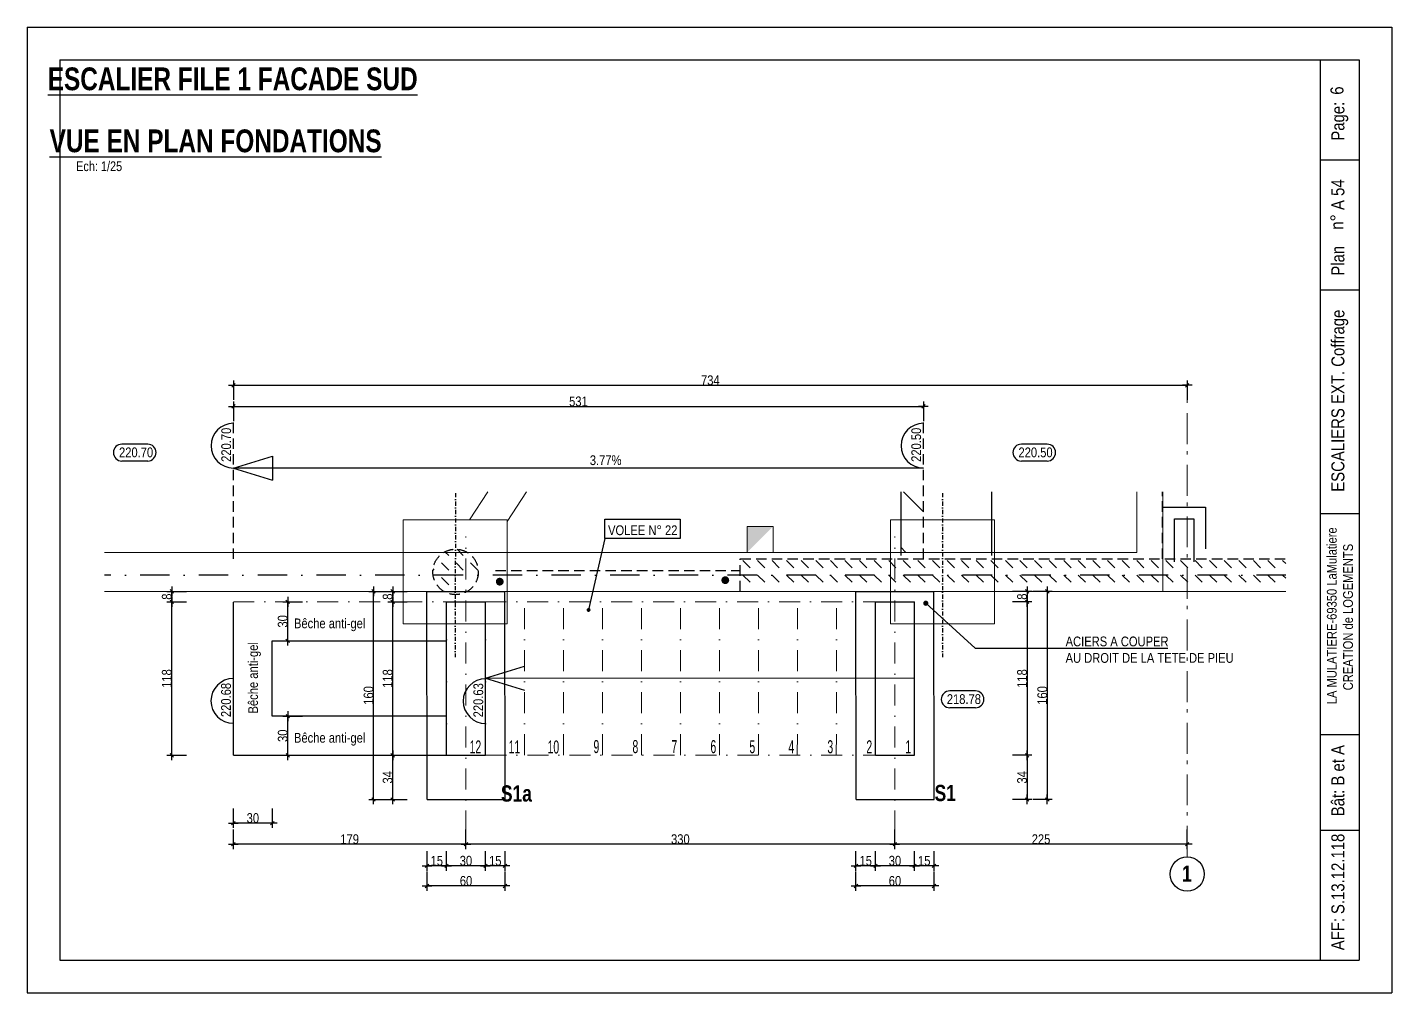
# Model space of a CAD drawing. Header units: centimetres. Extents: x 40138 to 55380, y -25189 to -21608.
# Drawn here: x 42891 to 44991, y -25189 to -23704 of the extents above; entities that cross this region are included whole.
import ezdxf
from ezdxf.enums import TextEntityAlignment as Align

# ---------------------------------------------------------------- set-up
doc = ezdxf.new("R2010")
doc.units = ezdxf.units.CM
doc.header["$LTSCALE"] = 25.4
doc.header["$PDMODE"] = 1
doc.header["$PDSIZE"] = -2
for name, pattern in [('CACHEX2', [19.05, 12.7, -6.35]), ('Style de ligne -6', [1.04164, 0.625, -0.20828, 0.06943, -0.13893]), ('TIRETPTX2', [50.8, 25.4, -12.7, 0, -12.7])]:
    doc.linetypes.add(name, pattern=pattern)
for name, color, linetype in [('01_cote_gen', 4, 'Continuous'), ('01_fenetres', 171, 'Continuous'), ('01_linteaux', 2, 'Continuous'), ('01_murs_sup', 2, 'CACHEX2'), ('01_poch_murs', 253, 'Continuous'), ('01_texte', 230, 'Continuous'), ('AA_COTES', 2, 'Continuous')]:
    doc.layers.add(name, color=color, linetype=linetype)
for name, color, linetype, lineweight in [('01_murs_coup', 5, 'Continuous', 60), ('01_PIEUX', 5, 'Continuous', 60), ('01_résv', 32, 'Continuous', 9), ('01_tram_axes', 2, 'TIRETPTX2', 9), ('B Général', 7, 'Continuous', 5)]:
    doc.layers.add(name, color=color, linetype=linetype, lineweight=lineweight)
doc.styles.add('ARIAL NA', font='ARIALN.TTF')
doc.styles.add('Arial Narrow', font='ARIALN.TTF')
doc.styles.add('impact', font='impact.ttf')
doc.styles.add('MATTE_TXT', font='arial.ttf')
doc.styles.add('STYLE2', font='ARIALN.TTF')
doc.dimstyles.new('JB25', dxfattribs={"dimscale": 0.1, "dimtxt": 150, "dimasz": 15, "dimexe": 0.1, "dimexo": 0.1, "dimgap": 0.09, "dimtad": 1, "dimdec": 1, "dimlfac": 0.5, "dimdsep": 46, "dimtxsty": 'STYLE2', "dimblk1": 'BOND_G', "dimblk2": 'BOND_D', "dimsah": 1, "dimcen": 1.5, "dimdle": 0.01, "dimse1": 1, "dimse2": 1, "dimclrd": 4, "dimclre": 2, "dimclrt": 6, "dimazin": 2, "dimtfac": 2.333333, "dimtdec": 1, "dimtix": 1, "dimtmove": 2, "dimatfit": 3, "dimldrblk": 'BOND_G', "dimfxl": 1, "dimtolj": 1, "dimtzin": 0, "dimarcsym": 0})
pattern_1 = [(135, (-328.567, -1414.808), (-22.4506403, 2e-15), [15.875, -15.875])]

# ---------------------------------------------------------------- blocks, each defined once
blk = doc.blocks.new('BOND_G')
at = {"layer": 'AA_COTES', "color": 0}
for p, q in [((0, -5), (0, 15)), ((5, 0), (-5, 0)), ((1.8, 1.8), (-1.8, -1.8))]:
    blk.add_line(p, q, dxfattribs=at)
blk = doc.blocks.new('BOND_D')
at = {"layer": 'AA_COTES', "color": 0}
for p, q in [((5, 0), (-5, 0)), ((-1.8, -1.8), (1.8, 1.8)), ((0, 5), (0, -15))]:
    blk.add_line(p, q, dxfattribs=at)
blk = doc.blocks.new('*D472')
at = {"layer": '01_cote_gen', "color": 4, "lineweight": -2, "ltscale": 0.1, "transparency": 16777216}
blk.add_line((43113.7, -24822.2), (43113.7, -24589.2), dxfattribs=at)
at = {"layer": 'Defpoints', "color": 0, "ltscale": 0.1, "transparency": 16777216}
for p in [(43113.7, -24587.7), (43136.2, -24587.7), (43208.2, -24823.7)]:
    blk.add_point(p, dxfattribs=at)
at = {"layer": '01_cote_gen', "color": 4, "lineweight": -2, "ltscale": 0.1, "transparency": 16777216, "xscale": 1.5, "yscale": 1.5, "zscale": 1.5}
for name, p, rotation in [('BOND_D', (43113.7, -24587.7), 90), ('BOND_G', (43113.7, -24823.7), 270)]:
    blk.add_blockref(name, p, dxfattribs=dict(at, rotation=rotation))
at = {"layer": '01_cote_gen', "color": 6, "ltscale": 0.1, "transparency": 16777216, "insert": (43106.1, -24705.7), "char_height": 15, "attachment_point": 5, "rotation": 90, "style": 'STYLE2'}
blk.add_mtext('\\A1;118', dxfattribs=at)
blk = doc.blocks.new('*D469')
at = {"layer": '01_cote_gen', "color": 4, "lineweight": -2, "ltscale": 0.1, "transparency": 16777216}
blk.add_line((43113.7, -24586.2), (43113.7, -24573.2), dxfattribs=at)
at = {"layer": 'Defpoints', "color": 0, "ltscale": 0.1, "transparency": 16777216}
for p in [(43113.7, -24571.7), (43136.2, -24571.7), (43136.2, -24587.7)]:
    blk.add_point(p, dxfattribs=at)
at = {"layer": '01_cote_gen', "color": 4, "lineweight": -2, "ltscale": 0.1, "transparency": 16777216, "xscale": 1.5, "yscale": 1.5, "zscale": 1.5}
for name, p, rotation in [('BOND_D', (43113.7, -24571.7), 90), ('BOND_G', (43113.7, -24587.7), 270)]:
    blk.add_blockref(name, p, dxfattribs=dict(at, rotation=rotation))
at = {"layer": '01_cote_gen', "color": 6, "ltscale": 0.1, "transparency": 16777216, "insert": (43106.1, -24579.7), "char_height": 15, "attachment_point": 5, "rotation": 90, "style": 'STYLE2'}
blk.add_mtext('\\A1;8', dxfattribs=at)
blk = doc.blocks.new('*D470')
at = {"layer": '01_cote_gen', "color": 4, "lineweight": -2, "ltscale": 0.1, "transparency": 16777216}
blk.add_line((43210.1, -24254.6), (44675.1, -24254.6), dxfattribs=at)
at = {"layer": 'Defpoints', "color": 0, "ltscale": 0.1, "transparency": 16777216}
for p in [(44676.6, -24254.6), (44676.6, -24295.4), (43208.6, -24351)]:
    blk.add_point(p, dxfattribs=at)
at = {"layer": '01_cote_gen', "color": 4, "lineweight": -2, "ltscale": 0.1, "transparency": 16777216, "xscale": 1.5, "yscale": 1.5, "zscale": 1.5, "rotation": 180}
blk.add_blockref('BOND_G', (43208.6, -24254.6), dxfattribs=at)
at = {"layer": '01_cote_gen', "color": 4, "lineweight": -2, "ltscale": 0.1, "transparency": 16777216, "xscale": 1.5, "yscale": 1.5, "zscale": 1.5}
blk.add_blockref('BOND_D', (44676.6, -24254.6), dxfattribs=at)
at = {"layer": '01_cote_gen', "color": 6, "ltscale": 0.1, "transparency": 16777216, "insert": (43942.6, -24247), "char_height": 15, "attachment_point": 5, "style": 'STYLE2'}
blk.add_mtext('\\A1;734', dxfattribs=at)
blk = doc.blocks.new('*D471')
at = {"layer": '01_cote_gen', "color": 4, "lineweight": -2, "ltscale": 0.1, "transparency": 16777216}
blk.add_line((43210.1, -24287.1), (44269.1, -24287.1), dxfattribs=at)
at = {"layer": 'Defpoints', "color": 0, "ltscale": 0.1, "transparency": 16777216}
for p in [(43208.6, -24277.1), (44270.6, -24287.1), (44270.6, -24351)]:
    blk.add_point(p, dxfattribs=at)
at = {"layer": '01_cote_gen', "color": 4, "lineweight": -2, "ltscale": 0.1, "transparency": 16777216, "xscale": 1.5, "yscale": 1.5, "zscale": 1.5, "rotation": 180}
blk.add_blockref('BOND_G', (43208.6, -24287.1), dxfattribs=at)
at = {"layer": '01_cote_gen', "color": 4, "lineweight": -2, "ltscale": 0.1, "transparency": 16777216, "xscale": 1.5, "yscale": 1.5, "zscale": 1.5}
blk.add_blockref('BOND_D', (44270.6, -24287.1), dxfattribs=at)
at = {"layer": '01_cote_gen', "color": 6, "ltscale": 0.1, "transparency": 16777216, "insert": (43739.6, -24279.5), "char_height": 15, "attachment_point": 5, "style": 'STYLE2'}
blk.add_mtext('\\A1;531', dxfattribs=at)
blk = doc.blocks.new('*D473')
at = {"layer": '01_cote_gen', "color": 4, "lineweight": -2, "ltscale": 0.1, "transparency": 16777216}
blk.add_line((43292.2, -24646.1), (43292.2, -24589.2), dxfattribs=at)
at = {"layer": 'Defpoints', "color": 0, "ltscale": 0.1, "transparency": 16777216}
for p in [(43292.2, -24587.7), (43292.2, -24587.7), (43292.2, -24647.6)]:
    blk.add_point(p, dxfattribs=at)
at = {"layer": '01_cote_gen', "color": 4, "lineweight": -2, "ltscale": 0.1, "transparency": 16777216, "xscale": 1.5, "yscale": 1.5, "zscale": 1.5}
for name, p, rotation in [('BOND_D', (43292.2, -24587.7), 90), ('BOND_G', (43292.2, -24647.6), 270)]:
    blk.add_blockref(name, p, dxfattribs=dict(at, rotation=rotation))
at = {"layer": '01_cote_gen', "color": 6, "ltscale": 0.1, "transparency": 16777216, "insert": (43284.5, -24617.7), "char_height": 15, "attachment_point": 5, "rotation": 90, "style": 'STYLE2'}
blk.add_mtext('\\A1;30', dxfattribs=at)
blk = doc.blocks.new('*D474')
at = {"layer": '01_cote_gen', "color": 4, "lineweight": -2, "ltscale": 0.1, "transparency": 16777216}
blk.add_line((43292.3, -24822.2), (43292.3, -24765.1), dxfattribs=at)
at = {"layer": 'Defpoints', "color": 0, "ltscale": 0.1, "transparency": 16777216}
for p in [(43292.3, -24763.6), (43296.9, -24763.6), (43296.9, -24823.7)]:
    blk.add_point(p, dxfattribs=at)
at = {"layer": '01_cote_gen', "color": 4, "lineweight": -2, "ltscale": 0.1, "transparency": 16777216, "xscale": 1.5, "yscale": 1.5, "zscale": 1.5}
for name, p, rotation in [('BOND_D', (43292.3, -24763.6), 90), ('BOND_G', (43292.3, -24823.7), 270)]:
    blk.add_blockref(name, p, dxfattribs=dict(at, rotation=rotation))
at = {"layer": '01_cote_gen', "color": 6, "ltscale": 0.1, "transparency": 16777216, "insert": (43284.6, -24793.7), "char_height": 15, "attachment_point": 5, "rotation": 90, "style": 'STYLE2'}
blk.add_mtext('\\A1;30', dxfattribs=at)
blk = doc.blocks.new('*D476')
at = {"layer": '01_cote_gen', "color": 4, "lineweight": -2, "ltscale": 0.1, "transparency": 16777216}
blk.add_line((43625.1, -24993.8), (43598, -24993.8), dxfattribs=at)
at = {"layer": 'Defpoints', "color": 0, "ltscale": 0.1, "transparency": 16777216}
for p in [(43596.5, -24708.7), (43626.6, -24708.7), (43596.5, -24993.8)]:
    blk.add_point(p, dxfattribs=at)
at = {"layer": '01_cote_gen', "color": 4, "lineweight": -2, "ltscale": 0.1, "transparency": 16777216, "xscale": 1.5, "yscale": 1.5, "zscale": 1.5, "rotation": 180}
blk.add_blockref('BOND_D', (43596.5, -24993.8), dxfattribs=at)
at = {"layer": '01_cote_gen', "color": 4, "lineweight": -2, "ltscale": 0.1, "transparency": 16777216, "xscale": 1.5, "yscale": 1.5, "zscale": 1.5}
blk.add_blockref('BOND_G', (43626.6, -24993.8), dxfattribs=at)
at = {"layer": '01_cote_gen', "color": 6, "ltscale": 0.1, "transparency": 16777216, "insert": (43611.6, -24986.1), "char_height": 15, "attachment_point": 5, "style": 'STYLE2'}
blk.add_mtext('\\A1;15', dxfattribs=at)
blk = doc.blocks.new('*D477')
at = {"layer": '01_cote_gen', "color": 4, "lineweight": -2, "ltscale": 0.1, "transparency": 16777216}
blk.add_line((43595, -24993.8), (43538, -24993.8), dxfattribs=at)
at = {"layer": 'Defpoints', "color": 0, "ltscale": 0.1, "transparency": 16777216}
for p in [(43536.5, -24738.3), (43596.5, -24738.3), (43536.5, -24993.8)]:
    blk.add_point(p, dxfattribs=at)
at = {"layer": '01_cote_gen', "color": 4, "lineweight": -2, "ltscale": 0.1, "transparency": 16777216, "xscale": 1.5, "yscale": 1.5, "zscale": 1.5, "rotation": 180}
blk.add_blockref('BOND_D', (43536.5, -24993.8), dxfattribs=at)
at = {"layer": '01_cote_gen', "color": 4, "lineweight": -2, "ltscale": 0.1, "transparency": 16777216, "xscale": 1.5, "yscale": 1.5, "zscale": 1.5}
blk.add_blockref('BOND_G', (43596.5, -24993.8), dxfattribs=at)
at = {"layer": '01_cote_gen', "color": 6, "ltscale": 0.1, "transparency": 16777216, "insert": (43566.5, -24986.1), "char_height": 15, "attachment_point": 5, "style": 'STYLE2'}
blk.add_mtext('\\A1;30', dxfattribs=at)
blk = doc.blocks.new('*D478')
at = {"layer": '01_cote_gen', "color": 4, "lineweight": -2, "ltscale": 0.1, "transparency": 16777216}
blk.add_line((43535, -24993.8), (43508.1, -24993.8), dxfattribs=at)
at = {"layer": 'Defpoints', "color": 0, "ltscale": 0.1, "transparency": 16777216}
for p in [(43506.6, -24667.4), (43536.5, -24667.4), (43506.6, -24993.8)]:
    blk.add_point(p, dxfattribs=at)
at = {"layer": '01_cote_gen', "color": 4, "lineweight": -2, "ltscale": 0.1, "transparency": 16777216, "xscale": 1.5, "yscale": 1.5, "zscale": 1.5, "rotation": 180}
blk.add_blockref('BOND_D', (43506.6, -24993.8), dxfattribs=at)
at = {"layer": '01_cote_gen', "color": 4, "lineweight": -2, "ltscale": 0.1, "transparency": 16777216, "xscale": 1.5, "yscale": 1.5, "zscale": 1.5}
blk.add_blockref('BOND_G', (43536.5, -24993.8), dxfattribs=at)
at = {"layer": '01_cote_gen', "color": 6, "ltscale": 0.1, "transparency": 16777216, "insert": (43521.6, -24986.1), "char_height": 15, "attachment_point": 5, "style": 'STYLE2'}
blk.add_mtext('\\A1;15', dxfattribs=at)
blk = doc.blocks.new('*D475')
at = {"layer": '01_cote_gen', "color": 4, "lineweight": -2, "ltscale": 0.1, "transparency": 16777216}
blk.add_line((43625.1, -25024.8), (43508.1, -25024.8), dxfattribs=at)
at = {"layer": 'Defpoints', "color": 0, "ltscale": 0.1, "transparency": 16777216}
for p in [(43506.6, -25001.3), (43626.6, -25001.3), (43506.6, -25024.8)]:
    blk.add_point(p, dxfattribs=at)
at = {"layer": '01_cote_gen', "color": 4, "lineweight": -2, "ltscale": 0.1, "transparency": 16777216, "xscale": 1.5, "yscale": 1.5, "zscale": 1.5, "rotation": 180}
blk.add_blockref('BOND_D', (43506.6, -25024.8), dxfattribs=at)
at = {"layer": '01_cote_gen', "color": 4, "lineweight": -2, "ltscale": 0.1, "transparency": 16777216, "xscale": 1.5, "yscale": 1.5, "zscale": 1.5}
blk.add_blockref('BOND_G', (43626.6, -25024.8), dxfattribs=at)
at = {"layer": '01_cote_gen', "color": 6, "ltscale": 0.1, "transparency": 16777216, "insert": (43566.6, -25017.1), "char_height": 15, "attachment_point": 5, "style": 'STYLE2'}
blk.add_mtext('\\A1;60', dxfattribs=at)
blk = doc.blocks.new('*D480')
at = {"layer": '01_cote_gen', "color": 4, "lineweight": -2, "ltscale": 0.1, "transparency": 16777216}
blk.add_line((44285.4, -24993.8), (44258.3, -24993.8), dxfattribs=at)
at = {"layer": 'Defpoints', "color": 0, "ltscale": 0.1, "transparency": 16777216}
for p in [(44256.8, -24708.7), (44286.9, -24708.7), (44256.8, -24993.8)]:
    blk.add_point(p, dxfattribs=at)
at = {"layer": '01_cote_gen', "color": 4, "lineweight": -2, "ltscale": 0.1, "transparency": 16777216, "xscale": 1.5, "yscale": 1.5, "zscale": 1.5, "rotation": 180}
blk.add_blockref('BOND_D', (44256.8, -24993.8), dxfattribs=at)
at = {"layer": '01_cote_gen', "color": 4, "lineweight": -2, "ltscale": 0.1, "transparency": 16777216, "xscale": 1.5, "yscale": 1.5, "zscale": 1.5}
blk.add_blockref('BOND_G', (44286.9, -24993.8), dxfattribs=at)
at = {"layer": '01_cote_gen', "color": 6, "ltscale": 0.1, "transparency": 16777216, "insert": (44271.8, -24986.1), "char_height": 15, "attachment_point": 5, "style": 'STYLE2'}
blk.add_mtext('\\A1;15', dxfattribs=at)
blk = doc.blocks.new('*D481')
at = {"layer": '01_cote_gen', "color": 4, "lineweight": -2, "ltscale": 0.1, "transparency": 16777216}
blk.add_line((44255.3, -24993.8), (44198.3, -24993.8), dxfattribs=at)
at = {"layer": 'Defpoints', "color": 0, "ltscale": 0.1, "transparency": 16777216}
for p in [(44196.8, -24738.3), (44256.8, -24738.3), (44196.8, -24993.8)]:
    blk.add_point(p, dxfattribs=at)
at = {"layer": '01_cote_gen', "color": 4, "lineweight": -2, "ltscale": 0.1, "transparency": 16777216, "xscale": 1.5, "yscale": 1.5, "zscale": 1.5, "rotation": 180}
blk.add_blockref('BOND_D', (44196.8, -24993.8), dxfattribs=at)
at = {"layer": '01_cote_gen', "color": 4, "lineweight": -2, "ltscale": 0.1, "transparency": 16777216, "xscale": 1.5, "yscale": 1.5, "zscale": 1.5}
blk.add_blockref('BOND_G', (44256.8, -24993.8), dxfattribs=at)
at = {"layer": '01_cote_gen', "color": 6, "ltscale": 0.1, "transparency": 16777216, "insert": (44226.8, -24986.1), "char_height": 15, "attachment_point": 5, "style": 'STYLE2'}
blk.add_mtext('\\A1;30', dxfattribs=at)
blk = doc.blocks.new('*D482')
at = {"layer": '01_cote_gen', "color": 4, "lineweight": -2, "ltscale": 0.1, "transparency": 16777216}
blk.add_line((44195.3, -24993.8), (44168.3, -24993.8), dxfattribs=at)
at = {"layer": 'Defpoints', "color": 0, "ltscale": 0.1, "transparency": 16777216}
for p in [(44166.8, -24667.4), (44196.8, -24667.4), (44166.8, -24993.8)]:
    blk.add_point(p, dxfattribs=at)
at = {"layer": '01_cote_gen', "color": 4, "lineweight": -2, "ltscale": 0.1, "transparency": 16777216, "xscale": 1.5, "yscale": 1.5, "zscale": 1.5, "rotation": 180}
blk.add_blockref('BOND_D', (44166.8, -24993.8), dxfattribs=at)
at = {"layer": '01_cote_gen', "color": 4, "lineweight": -2, "ltscale": 0.1, "transparency": 16777216, "xscale": 1.5, "yscale": 1.5, "zscale": 1.5}
blk.add_blockref('BOND_G', (44196.8, -24993.8), dxfattribs=at)
at = {"layer": '01_cote_gen', "color": 6, "ltscale": 0.1, "transparency": 16777216, "insert": (44181.8, -24986.1), "char_height": 15, "attachment_point": 5, "style": 'STYLE2'}
blk.add_mtext('\\A1;15', dxfattribs=at)
blk = doc.blocks.new('*D479')
at = {"layer": '01_cote_gen', "color": 4, "lineweight": -2, "ltscale": 0.1, "transparency": 16777216}
blk.add_line((44285.4, -25024.8), (44168.3, -25024.8), dxfattribs=at)
at = {"layer": 'Defpoints', "color": 0, "ltscale": 0.1, "transparency": 16777216}
for p in [(44166.8, -25001.3), (44286.9, -25001.3), (44166.8, -25024.8)]:
    blk.add_point(p, dxfattribs=at)
at = {"layer": '01_cote_gen', "color": 4, "lineweight": -2, "ltscale": 0.1, "transparency": 16777216, "xscale": 1.5, "yscale": 1.5, "zscale": 1.5, "rotation": 180}
blk.add_blockref('BOND_D', (44166.8, -25024.8), dxfattribs=at)
at = {"layer": '01_cote_gen', "color": 4, "lineweight": -2, "ltscale": 0.1, "transparency": 16777216, "xscale": 1.5, "yscale": 1.5, "zscale": 1.5}
blk.add_blockref('BOND_G', (44286.9, -25024.8), dxfattribs=at)
at = {"layer": '01_cote_gen', "color": 6, "ltscale": 0.1, "transparency": 16777216, "insert": (44226.8, -25017.1), "char_height": 15, "attachment_point": 5, "style": 'STYLE2'}
blk.add_mtext('\\A1;60', dxfattribs=at)
blk = doc.blocks.new('*D483')
at = {"layer": '01_cote_gen', "color": 4, "lineweight": -2, "ltscale": 0.1, "transparency": 16777216}
blk.add_line((44225, -24960.6), (43568, -24960.6), dxfattribs=at)
at = {"layer": 'Defpoints', "color": 0, "ltscale": 0.1, "transparency": 16777216}
for p in [(43566.5, -24941), (44226.5, -24941), (43566.5, -24960.6)]:
    blk.add_point(p, dxfattribs=at)
at = {"layer": '01_cote_gen', "color": 4, "lineweight": -2, "ltscale": 0.1, "transparency": 16777216, "xscale": 1.5, "yscale": 1.5, "zscale": 1.5, "rotation": 180}
blk.add_blockref('BOND_D', (43566.5, -24960.6), dxfattribs=at)
at = {"layer": '01_cote_gen', "color": 4, "lineweight": -2, "ltscale": 0.1, "transparency": 16777216, "xscale": 1.5, "yscale": 1.5, "zscale": 1.5}
blk.add_blockref('BOND_G', (44226.5, -24960.6), dxfattribs=at)
at = {"layer": '01_cote_gen', "color": 6, "ltscale": 0.1, "transparency": 16777216, "insert": (43896.5, -24952.9), "char_height": 15, "attachment_point": 5, "style": 'STYLE2'}
blk.add_mtext('\\A1;330', dxfattribs=at)
blk = doc.blocks.new('*D484')
at = {"layer": '01_cote_gen', "color": 4, "lineweight": -2, "ltscale": 0.1, "transparency": 16777216}
blk.add_line((44675.1, -24960.6), (44228, -24960.6), dxfattribs=at)
at = {"layer": 'Defpoints', "color": 0, "ltscale": 0.1, "transparency": 16777216}
for p in [(44676.6, -24876.4), (44226.5, -24908.5), (44226.5, -24960.6)]:
    blk.add_point(p, dxfattribs=at)
at = {"layer": '01_cote_gen', "color": 4, "lineweight": -2, "ltscale": 0.1, "transparency": 16777216, "xscale": 1.5, "yscale": 1.5, "zscale": 1.5, "rotation": 180}
blk.add_blockref('BOND_D', (44226.5, -24960.6), dxfattribs=at)
at = {"layer": '01_cote_gen', "color": 4, "lineweight": -2, "ltscale": 0.1, "transparency": 16777216, "xscale": 1.5, "yscale": 1.5, "zscale": 1.5}
blk.add_blockref('BOND_G', (44676.6, -24960.6), dxfattribs=at)
at = {"layer": '01_cote_gen', "color": 6, "ltscale": 0.1, "transparency": 16777216, "insert": (44451.6, -24952.9), "char_height": 15, "attachment_point": 5, "style": 'STYLE2'}
blk.add_mtext('\\A1;225', dxfattribs=at)
blk = doc.blocks.new('*D485')
at = {"layer": '01_cote_gen', "color": 4, "lineweight": -2, "ltscale": 0.1, "transparency": 16777216}
blk.add_line((43267, -24928.1), (43210, -24928.1), dxfattribs=at)
at = {"layer": 'Defpoints', "color": 0, "ltscale": 0.1, "transparency": 16777216}
for p in [(43208.5, -24736.9), (43268.5, -24744.9), (43208.5, -24928.1)]:
    blk.add_point(p, dxfattribs=at)
at = {"layer": '01_cote_gen', "color": 4, "lineweight": -2, "ltscale": 0.1, "transparency": 16777216, "xscale": 1.5, "yscale": 1.5, "zscale": 1.5, "rotation": 180}
blk.add_blockref('BOND_D', (43208.5, -24928.1), dxfattribs=at)
at = {"layer": '01_cote_gen', "color": 4, "lineweight": -2, "ltscale": 0.1, "transparency": 16777216, "xscale": 1.5, "yscale": 1.5, "zscale": 1.5}
blk.add_blockref('BOND_G', (43268.5, -24928.1), dxfattribs=at)
at = {"layer": '01_cote_gen', "color": 6, "ltscale": 0.1, "transparency": 16777216, "insert": (43238.5, -24920.4), "char_height": 15, "attachment_point": 5, "style": 'STYLE2'}
blk.add_mtext('\\A1;30', dxfattribs=at)
blk = doc.blocks.new('*D486')
at = {"layer": '01_cote_gen', "color": 4, "lineweight": -2, "ltscale": 0.1, "transparency": 16777216}
blk.add_line((43565, -24960.6), (43210, -24960.6), dxfattribs=at)
at = {"layer": 'Defpoints', "color": 0, "ltscale": 0.1, "transparency": 16777216}
for p in [(43208.5, -24804), (43566.5, -24938.1), (43208.5, -24960.6)]:
    blk.add_point(p, dxfattribs=at)
at = {"layer": '01_cote_gen', "color": 4, "lineweight": -2, "ltscale": 0.1, "transparency": 16777216, "xscale": 1.5, "yscale": 1.5, "zscale": 1.5, "rotation": 180}
blk.add_blockref('BOND_D', (43208.5, -24960.6), dxfattribs=at)
at = {"layer": '01_cote_gen', "color": 4, "lineweight": -2, "ltscale": 0.1, "transparency": 16777216, "xscale": 1.5, "yscale": 1.5, "zscale": 1.5}
blk.add_blockref('BOND_G', (43566.5, -24960.6), dxfattribs=at)
at = {"layer": '01_cote_gen', "color": 6, "ltscale": 0.1, "transparency": 16777216, "insert": (43387.5, -24952.9), "char_height": 15, "attachment_point": 5, "style": 'STYLE2'}
blk.add_mtext('\\A1;179', dxfattribs=at)
blk = doc.blocks.new('*D487')
at = {"layer": '01_cote_gen', "color": 4, "lineweight": -2, "ltscale": 0.1, "transparency": 16777216}
blk.add_line((44430.2, -24573.2), (44430.2, -24586.2), dxfattribs=at)
at = {"layer": 'Defpoints', "color": 0, "ltscale": 0.1, "transparency": 16777216}
for p in [(44256.8, -24587.7), (44277.4, -24571.7), (44430.2, -24587.7)]:
    blk.add_point(p, dxfattribs=at)
at = {"layer": '01_cote_gen', "color": 4, "lineweight": -2, "ltscale": 0.1, "transparency": 16777216, "xscale": 1.5, "yscale": 1.5, "zscale": 1.5}
for name, p, rotation in [('BOND_G', (44430.2, -24571.7), 90), ('BOND_D', (44430.2, -24587.7), 270)]:
    blk.add_blockref(name, p, dxfattribs=dict(at, rotation=rotation))
at = {"layer": '01_cote_gen', "color": 6, "ltscale": 0.1, "transparency": 16777216, "insert": (44422.5, -24579.7), "char_height": 15, "attachment_point": 5, "rotation": 90, "style": 'STYLE2'}
blk.add_mtext('\\A1;8', dxfattribs=at)
blk = doc.blocks.new('*D488')
at = {"layer": '01_cote_gen', "color": 4, "lineweight": -2, "ltscale": 0.1, "transparency": 16777216}
blk.add_line((44430.2, -24589.2), (44430.2, -24822.2), dxfattribs=at)
at = {"layer": 'Defpoints', "color": 0, "ltscale": 0.1, "transparency": 16777216}
for p in [(44407.7, -24587.7), (44256.5, -24823.7), (44430.2, -24823.7)]:
    blk.add_point(p, dxfattribs=at)
at = {"layer": '01_cote_gen', "color": 4, "lineweight": -2, "ltscale": 0.1, "transparency": 16777216, "xscale": 1.5, "yscale": 1.5, "zscale": 1.5}
for name, p, rotation in [('BOND_G', (44430.2, -24587.7), 90), ('BOND_D', (44430.2, -24823.7), 270)]:
    blk.add_blockref(name, p, dxfattribs=dict(at, rotation=rotation))
at = {"layer": '01_cote_gen', "color": 6, "ltscale": 0.1, "transparency": 16777216, "insert": (44422.5, -24705.7), "char_height": 15, "attachment_point": 5, "rotation": 90, "style": 'STYLE2'}
blk.add_mtext('\\A1;118', dxfattribs=at)
blk = doc.blocks.new('*D489')
at = {"layer": '01_cote_gen', "color": 4, "lineweight": -2, "ltscale": 0.1, "transparency": 16777216}
blk.add_line((44430.2, -24825.2), (44430.2, -24890.2), dxfattribs=at)
at = {"layer": 'Defpoints', "color": 0, "ltscale": 0.1, "transparency": 16777216}
for p in [(44256.8, -24823.7), (44256.8, -24891.7), (44430.2, -24891.7)]:
    blk.add_point(p, dxfattribs=at)
at = {"layer": '01_cote_gen', "color": 4, "lineweight": -2, "ltscale": 0.1, "transparency": 16777216, "xscale": 1.5, "yscale": 1.5, "zscale": 1.5}
for name, p, rotation in [('BOND_G', (44430.2, -24823.7), 90), ('BOND_D', (44430.2, -24891.7), 270)]:
    blk.add_blockref(name, p, dxfattribs=dict(at, rotation=rotation))
at = {"layer": '01_cote_gen', "color": 6, "ltscale": 0.1, "transparency": 16777216, "insert": (44422.5, -24857.7), "char_height": 15, "attachment_point": 5, "rotation": 90, "style": 'STYLE2'}
blk.add_mtext('\\A1;34', dxfattribs=at)
blk = doc.blocks.new('*D490')
at = {"layer": '01_cote_gen', "color": 4, "lineweight": -2, "ltscale": 0.1, "transparency": 16777216}
blk.add_line((44461.3, -24573.2), (44461.3, -24890.2), dxfattribs=at)
at = {"layer": 'Defpoints', "color": 0, "ltscale": 0.1, "transparency": 16777216}
for p in [(44437.7, -24571.7), (44437.7, -24891.7), (44461.3, -24891.7)]:
    blk.add_point(p, dxfattribs=at)
at = {"layer": '01_cote_gen', "color": 4, "lineweight": -2, "ltscale": 0.1, "transparency": 16777216, "xscale": 1.5, "yscale": 1.5, "zscale": 1.5}
for name, p, rotation in [('BOND_G', (44461.3, -24571.7), 90), ('BOND_D', (44461.3, -24891.7), 270)]:
    blk.add_blockref(name, p, dxfattribs=dict(at, rotation=rotation))
at = {"layer": '01_cote_gen', "color": 6, "ltscale": 0.1, "transparency": 16777216, "insert": (44453.6, -24731.7), "char_height": 15, "attachment_point": 5, "rotation": 90, "style": 'STYLE2'}
blk.add_mtext('\\A1;160', dxfattribs=at)
blk = doc.blocks.new('*D491')
at = {"layer": '01_cote_gen', "color": 4, "lineweight": -2, "ltscale": 0.1, "transparency": 16777216}
blk.add_line((43453.7, -24586.2), (43453.7, -24573.2), dxfattribs=at)
at = {"layer": 'Defpoints', "color": 0, "ltscale": 0.1, "transparency": 16777216}
for p in [(43453.7, -24571.7), (43480.1, -24571.7), (43480.1, -24587.7)]:
    blk.add_point(p, dxfattribs=at)
at = {"layer": '01_cote_gen', "color": 4, "lineweight": -2, "ltscale": 0.1, "transparency": 16777216, "xscale": 1.5, "yscale": 1.5, "zscale": 1.5}
for name, p, rotation in [('BOND_D', (43453.7, -24571.7), 90), ('BOND_G', (43453.7, -24587.7), 270)]:
    blk.add_blockref(name, p, dxfattribs=dict(at, rotation=rotation))
at = {"layer": '01_cote_gen', "color": 6, "ltscale": 0.1, "transparency": 16777216, "insert": (43446, -24579.7), "char_height": 15, "attachment_point": 5, "rotation": 90, "style": 'STYLE2'}
blk.add_mtext('\\A1;8', dxfattribs=at)
blk = doc.blocks.new('*D492')
at = {"layer": '01_cote_gen', "color": 4, "lineweight": -2, "ltscale": 0.1, "transparency": 16777216}
blk.add_line((43453.7, -24822.2), (43453.7, -24589.2), dxfattribs=at)
at = {"layer": 'Defpoints', "color": 0, "ltscale": 0.1, "transparency": 16777216}
for p in [(43453.7, -24587.7), (43610.3, -24587.7), (43610.3, -24823.7)]:
    blk.add_point(p, dxfattribs=at)
at = {"layer": '01_cote_gen', "color": 4, "lineweight": -2, "ltscale": 0.1, "transparency": 16777216, "xscale": 1.5, "yscale": 1.5, "zscale": 1.5}
for name, p, rotation in [('BOND_D', (43453.7, -24587.7), 90), ('BOND_G', (43453.7, -24823.7), 270)]:
    blk.add_blockref(name, p, dxfattribs=dict(at, rotation=rotation))
at = {"layer": '01_cote_gen', "color": 6, "ltscale": 0.1, "transparency": 16777216, "insert": (43446, -24705.7), "char_height": 15, "attachment_point": 5, "rotation": 90, "style": 'STYLE2'}
blk.add_mtext('\\A1;118', dxfattribs=at)
blk = doc.blocks.new('*D493')
at = {"layer": '01_cote_gen', "color": 4, "lineweight": -2, "ltscale": 0.1, "transparency": 16777216}
blk.add_line((43453.7, -24890.2), (43453.7, -24825.2), dxfattribs=at)
at = {"layer": 'Defpoints', "color": 0, "ltscale": 0.1, "transparency": 16777216}
for p in [(43453.7, -24823.7), (43610.9, -24823.7), (43604.9, -24891.7)]:
    blk.add_point(p, dxfattribs=at)
at = {"layer": '01_cote_gen', "color": 4, "lineweight": -2, "ltscale": 0.1, "transparency": 16777216, "xscale": 1.5, "yscale": 1.5, "zscale": 1.5}
for name, p, rotation in [('BOND_D', (43453.7, -24823.7), 90), ('BOND_G', (43453.7, -24891.7), 270)]:
    blk.add_blockref(name, p, dxfattribs=dict(at, rotation=rotation))
at = {"layer": '01_cote_gen', "color": 6, "ltscale": 0.1, "transparency": 16777216, "insert": (43446, -24857.7), "char_height": 15, "attachment_point": 5, "rotation": 90, "style": 'STYLE2'}
blk.add_mtext('\\A1;34', dxfattribs=at)
blk = doc.blocks.new('*D494')
at = {"layer": '01_cote_gen', "color": 4, "lineweight": -2, "ltscale": 0.1, "transparency": 16777216}
blk.add_line((43424.3, -24890.2), (43424.3, -24573.2), dxfattribs=at)
at = {"layer": 'Defpoints', "color": 0, "ltscale": 0.1, "transparency": 16777216}
for p in [(43424.3, -24571.7), (43476.2, -24571.7), (43476.2, -24891.7)]:
    blk.add_point(p, dxfattribs=at)
at = {"layer": '01_cote_gen', "color": 4, "lineweight": -2, "ltscale": 0.1, "transparency": 16777216, "xscale": 1.5, "yscale": 1.5, "zscale": 1.5}
for name, p, rotation in [('BOND_D', (43424.3, -24571.7), 90), ('BOND_G', (43424.3, -24891.7), 270)]:
    blk.add_blockref(name, p, dxfattribs=dict(at, rotation=rotation))
at = {"layer": '01_cote_gen', "color": 6, "ltscale": 0.1, "transparency": 16777216, "insert": (43416.6, -24731.7), "char_height": 15, "attachment_point": 5, "rotation": 90, "style": 'STYLE2'}
blk.add_mtext('\\A1;160', dxfattribs=at)

msp = doc.modelspace()

# ---------------------------------------------------------------- hatches: boundary and pattern name
at = {"layer": '01_murs_sup', "ltscale": 3}
h = msp.add_hatch(dxfattribs=at)
h.set_pattern_fill('DASH', color=256, scale=5, angle=135)
h.set_pattern_definition(pattern_1)
h.paths.add_polyline_path([(43550.17, -24506.7, 0.411326), (43515.51, -24541.7), (43550.11, -24541.7)])
h.paths.add_polyline_path([(43550.17, -24506.7), (43550.11, -24541.7), (43585.51, -24541.7, 0.4170828)])
at = {"layer": '01_murs_sup'}
h = msp.add_hatch(dxfattribs=at)
h.set_pattern_fill('DASH', color=256, scale=5, angle=135)
h.set_pattern_definition([(135, (44273.25, -1366.216), (-22.45064, 2e-15), [15.875, -15.875])])
h.paths.add_polyline_path([(44828.26, -24566.7), (44828.26, -24516.7), (43988.79, -24516.7), (43988.79, -24566.7)])
at = {"layer": '01_murs_sup', "ltscale": 3}
h = msp.add_hatch(dxfattribs=at)
h.set_pattern_fill('DASH', color=256, scale=5, angle=135)
h.set_pattern_definition(pattern_1)
h.paths.add_polyline_path([(43550.11, -24541.7), (43515.51, -24541.7, 0.2015613), (43526.01, -24566.7), (43550.07, -24566.7)])
at = {"layer": '01_poch_murs'}
h = msp.add_hatch(dxfattribs=at)
h.set_pattern_fill('ANSI31', color=2, scale=20, angle=90)
h.set_pattern_definition([(135, (9295.54, 21212.47), (-44.90128, -44.90128), [])])
h.paths.add_polyline_path([(44270.61, -24461.7), (44235.6, -24461.7), (44235.6, -24511.7), (44245.75, -24511.7, -0.1438904), (44270.61, -24487.11)])
h.paths.add_polyline_path([(44270.61, -24418.26), (44235.6, -24418.26), (44235.6, -24461.7), (44270.61, -24461.7)])

# ---------------------------------------------------------------- linework, layer by layer
at = {"layer": '01_fenetres', "ltscale": 30}
for p, q in [((42941.34, -23753.95), (44941.34, -23753.95)), ((42941.34, -23753.95), (42941.34, -25138.95)), ((44881.34, -23753.95), (44941.34, -23753.95)), ((44881.34, -23753.95), (44881.34, -25138.95)), ((44881.34, -23753.95), (44941.34, -23753.95)), ((44881.34, -23753.95), (44881.34, -25138.95)), ((44941.34, -23753.95), (44941.34, -25138.95)), ((44941.34, -23753.95), (44941.34, -25138.95)), ((44941.34, -23753.95), (44941.34, -25138.95)), ((44941.34, -23753.95), (44941.34, -25138.95)), ((44941.34, -23908.09), (44881.34, -23908.09)), ((44941.34, -24108.09), (44881.34, -24108.09)), ((44881.34, -24451.81), (44941.34, -24451.81)), ((44881.34, -24791.98), (44941.34, -24791.98)), ((44881.34, -24938.95), (44941.34, -24938.95)), ((42941.34, -25138.95), (44941.34, -25138.95))]:
    msp.add_line(p, q, dxfattribs=at)
at = {"layer": '01_linteaux', "linetype": 'TIRETPTX2', "ltscale": 0.01}
for p, q in [((43550.31, -24420.38), (43549.91, -24673.01)), ((44300.01, -24420.38), (44300.01, -24673.01))]:
    msp.add_line(p, q, dxfattribs=at)
at = {"layer": '01_linteaux', "linetype": 'Continuous', "ltscale": 0.05}
for p, q in [((44235.6, -24418.26), (44235.6, -24516.7)), ((44375.6, -24418.26), (44375.6, -24516.7))]:
    msp.add_line(p, q, dxfattribs=at)
at = {"layer": '01_linteaux', "linetype": 'Continuous'}
for p, q in [((44638.86, -24442), (44704.67, -24442)), ((44704.67, -24442), (44704.67, -24506.3)), ((44656.86, -24460), (44686.67, -24460)), ((44656.86, -24526.3), (44656.86, -24460)), ((44686.67, -24460), (44686.67, -24526.3))]:
    msp.add_line(p, q, dxfattribs=at)
at = {"layer": '01_linteaux', "linetype": 'TIRETPTX2', "ltscale": 0.07}
msp.add_line((44828.26, -24546.7), (43010.22, -24546.7), dxfattribs=at)
at = {"layer": '01_murs_coup', "linetype": 'Continuous', "lineweight": 5}
for p, q in [((44598.86, -24511.7), (44598.86, -24418.26)), ((44638.86, -24571.7), (44638.86, -24418.26)), ((43010.22, -24511.7), (44598.86, -24511.7)), ((43010.22, -24571.7), (44638.86, -24571.7))]:
    msp.add_line(p, q, dxfattribs=at)
at = {"layer": '01_murs_sup', "ltscale": 0.05}
for p, q in [((43208.61, -24521.7), (43208.61, -24310.98)), ((44270.61, -24521.7), (44270.61, -24310.98)), ((44270.61, -24521.7), (44270.61, -24418.26)), ((44638.61, -24521.7), (44638.61, -24418.26)), ((43988.79, -24521.7), (44828.26, -24521.7)), ((43988.79, -24571.7), (43988.79, -24521.7)), ((43611.88, -24539.7), (43988.79, -24539.7))]:
    msp.add_line(p, q, dxfattribs=at)
msp.add_circle((43550.51, -24541.7), 35, dxfattribs=at)
at = {"layer": '01_PIEUX', "color": 2, "linetype": 'Continuous', "lineweight": 5}
for p, q in [((43571.89, -24461.7), (43600.01, -24418.26)), ((43629.91, -24464.07), (43659.57, -24418.26)), ((43469.91, -24461.7), (43469.91, -24621.7)), ((43629.91, -24461.7), (43469.91, -24461.7)), ((43629.91, -24461.7), (43629.91, -24621.7)), ((44220.01, -24461.7), (44220.01, -24621.7)), ((44380.01, -24461.7), (44220.01, -24461.7)), ((44380.01, -24461.7), (44380.01, -24621.7)), ((44638.86, -24571.7), (44828.26, -24571.7)), ((43629.91, -24621.7), (43469.91, -24621.7)), ((44380.01, -24621.7), (44220.01, -24621.7))]:
    msp.add_line(p, q, dxfattribs=at)
at = {"layer": '01_résv'}
for p, q in [((44039.2, -24471.71), (43999.2, -24471.71)), ((43999.2, -24511.71), (43999.2, -24471.71)), ((44039.2, -24511.71), (44039.2, -24471.71)), ((44375.6, -24511.7), (44375.6, -24471.7)), ((44032.85, -24511.71), (43999.2, -24511.71)), ((44415.6, -24511.7), (44375.6, -24511.7))]:
    msp.add_line(p, q, dxfattribs=at)
msp.add_solid([(43999.2, -24511.71), (43999.2, -24471.71), (44039.2, -24471.71)], dxfattribs=at)
at = {"layer": '01_texte', "ltscale": 30}
for p, q in [((42891.34, -23703.95), (42891.34, -25188.95)), ((42891.34, -23703.95), (44991.34, -23703.95)), ((44991.34, -23703.95), (44991.34, -25188.95)), ((42891.34, -25188.95), (44991.34, -25188.95))]:
    msp.add_line(p, q, dxfattribs=at)
at = {"layer": '01_texte'}
for p, q in [((43076.63, -24345.21), (43036.93, -24345.21)), ((44461, -24345.21), (44421.29, -24345.21)), ((43076.63, -24371.13), (43036.93, -24371.13)), ((43208.61, -24381.91), (43268.62, -24363.48)), ((43268.62, -24363.48), (43268.59, -24400.47)), ((44461, -24371.13), (44421.29, -24371.13)), ((44270.61, -24381.91), (43208.61, -24381.91)), ((43208.61, -24381.91), (43268.59, -24400.47)), ((43780, -24490.24), (43755.24, -24600.23)), ((43208.47, -24823.7), (43208.47, -24588)), ((43506.49, -24571.7), (43626.49, -24571.7)), ((43506.69, -24891.7), (43506.49, -24571.7)), ((43536.52, -24823.7), (43536.52, -24587.7)), ((43536.52, -24587.7), (43596.52, -24587.7)), ((43596.52, -24823.7), (43596.52, -24587.7)), ((43626.69, -24891.7), (43626.49, -24571.7)), ((44166.73, -24571.7), (44286.73, -24571.7)), ((44166.93, -24891.7), (44166.73, -24571.7)), ((44196.76, -24823.7), (44196.76, -24587.7)), ((44196.76, -24587.7), (44256.76, -24587.7)), ((44256.76, -24823.7), (44256.76, -24587.7)), ((44274.23, -24589.88), (44350.31, -24658.94)), ((44286.93, -24891.7), (44286.73, -24571.7)), ((43268.47, -24763.59), (43268.47, -24647.59)), ((43268.47, -24647.59), (43536.76, -24647.71)), ((44350.31, -24658.94), (44647.01, -24658.94)), ((43596.64, -24705.03), (43656.66, -24686.59)), ((44256.64, -24705.7), (43596.64, -24705.03)), ((43596.64, -24705.03), (43656.62, -24723.59)), ((44350.73, -24724.74), (44311.03, -24724.74)), ((44350.73, -24750.66), (44311.03, -24750.66)), ((43536.76, -24763.71), (43268.47, -24763.59)), ((43208.47, -24823.7), (43596.52, -24823.7)), ((44196.76, -24823.7), (44256.76, -24823.7)), ((43506.69, -24891.7), (43626.69, -24891.7)), ((44166.93, -24891.7), (44286.93, -24891.7))]:
    msp.add_line(p, q, dxfattribs=at)
msp.add_lwpolyline([(43780, -24460.67), (43896.41, -24460.67), (43896.41, -24490.24), (43780, -24490.24)], close=True, dxfattribs=at)
for points, const_width in [([(43962.63, -24554.41, 1), (43968.63, -24554.41, 1)], 6), ([(43615.53, -24556.69, 1), (43621.53, -24556.69, 1)], 6), ([(44272.23, -24589.88, 1), (44276.23, -24589.88, 1)], 4), ([(43753.74, -24600.23, 1), (43756.74, -24600.23, 1)], 3)]:
    msp.add_lwpolyline(points, format="xyb", close=True, dxfattribs=dict(at, const_width=const_width))
msp.add_circle((44676.57, -25006.45), 26.34, dxfattribs=at)
for centre, radius, start, end in [((43208.61, -24347.51), 34.41, 90, 270), ((44270.61, -24347.51), 34.41, 90, 270), ((43036.93, -24358.17), 12.96, 90, 270), ((43076.63, -24358.17), 12.96, 270, 90), ((44421.29, -24358.17), 12.96, 90, 270), ((44461, -24358.17), 12.96, 270, 90), ((43208.36, -24740.11), 34.41, 90, 270), ((43596.64, -24740.5), 34.41, 90, 270), ((44311.03, -24737.7), 12.96, 90, 270), ((44350.73, -24737.7), 12.96, 270, 90)]:
    msp.add_arc(centre, radius, start, end, dxfattribs=at)
at = {"layer": '01_tram_axes', "color": 2, "ltscale": 0.05}
for p, q in [((43566.54, -24941), (43566.53, -24487)), ((44226.53, -24941), (44226.53, -24487)), ((43208.48, -24587.7), (44256.76, -24587.7)), ((43536.52, -24823.7), (43536.76, -24588.05)), ((43596.52, -24823.7), (43596.76, -24588.11)), ((43656.52, -24823.7), (43656.76, -24588.18)), ((43716.52, -24823.7), (43716.76, -24588.24)), ((43776.52, -24823.7), (43776.76, -24588.3)), ((43836.52, -24823.7), (43836.76, -24588.36)), ((43896.52, -24823.7), (43896.76, -24588.42)), ((43956.52, -24823.7), (43956.76, -24588.48)), ((44016.52, -24823.7), (44016.76, -24588.54)), ((44076.52, -24823.7), (44076.76, -24588.6)), ((44136.52, -24823.7), (44136.76, -24588.66)), ((43596.52, -24823.7), (44256.52, -24823.7))]:
    msp.add_line(p, q, dxfattribs=at)
at = {"layer": 'B Général', "color": 1, "linetype": 'Style de ligne -6', "lineweight": 13, "ltscale": 3}
msp.add_line((44676.57, -24980.11), (44676.57, -24277.12), dxfattribs=at)

# ---------------------------------------------------------------- texts
at = {"layer": '01_texte'}
for s, height, style, p in [('%%UESCALIER FILE 1 FACADE SUD', 35, 'impact', (43207.47, -23811.22)), ('%%UVUE EN PLAN FONDATIONS', 35, 'impact', (43181.22, -23906.61)), ('220.70', 15, 'Arial Narrow', (43058.79, -24369.82)), ('220.50', 15, 'Arial Narrow', (44443.15, -24369.82)), ('3.77%%%', 15, 'Arial Narrow', (43781.52, -24381.81)), ('VOLEE N° 22', 15, 'Arial Narrow', (43838.59, -24489.6)), ('Bêche anti-gel', 15, 'Arial Narrow', (43356.71, -24632.85)), ('ACIERS A COUPER', 15, 'Arial Narrow', (44568.68, -24660.64)), ('AU DROIT DE LA TETE DE PIEU', 15, 'Arial Narrow', (44618.76, -24685.99)), ('218.78', 15, 'Arial Narrow', (44332.89, -24749.35)), ('Bêche anti-gel', 15, 'Arial Narrow', (43356.71, -24808.85)), ('S1a', 25, 'impact', (43644.2, -24902.52)), ('S1', 25, 'impact', (44304.2, -24901.77))]:
    msp.add_text(s, height=height, dxfattribs=dict(at, style=style)).set_placement(p, align=Align.BOTTOM_CENTER)
at = {"layer": '01_texte', "style": 'STYLE2'}
for s, height, p in [('6', 20, (44917.05, -23807.69)), ('Page:', 20, (44918.49, -23878.37)), ('A 54', 20, (44918.49, -23985.01)), ('n%%D', 20, (44917.05, -24015.36)), ('Plan', 20, (44918.49, -24086.04)), ('ESCALIERS EXT. Coffrage', 20, (44918.49, -24418.37)), ('LA MULATIERE-69350 LaMulatiere', 15, (44906.62, -24745.28)), ('CREATION de LOGEMENTS', 15, (44931.62, -24723.8)), ('Bât: B et A', 20, (44918.49, -24917.49)), ('S.13.12.118', 20, (44918.49, -25067.99)), ('AFF:', 20, (44918.49, -25123.66))]:
    msp.add_text(s, height=height, rotation=90, dxfattribs=at).set_placement(p)
at = {"layer": '01_texte', "style": 'MATTE_TXT', "width": 0.8}
msp.add_text('Ech: 1/25', height=15, dxfattribs=at).set_placement((43001.93, -23929.65), align=Align.BOTTOM_CENTER)
at = {"layer": '01_texte', "style": 'Arial Narrow'}
for s, p in [('220.70', (43209.43, -24346.15)), ('220.50', (44271.43, -24346.15)), ('Bêche anti-gel', (43250.82, -24704.58)), ('220.68', (43209.18, -24738.75)), ('220.63', (43597.46, -24739.14))]:
    msp.add_text(s, height=15, rotation=90, dxfattribs=at).set_placement(p, align=Align.BOTTOM_CENTER)
at = {"layer": '01_texte', "style": 'ARIAL NA', "width": 0.7}
for s, p in [('12', (43572.12, -24820.88)), ('11', (43632.12, -24820.94)), ('10', (43692.12, -24821)), ('9', (43762.78, -24820.3)), ('8', (43822.78, -24820.36)), ('7', (43882.78, -24820.42)), ('6', (43942.78, -24820.48)), ('5', (44002.78, -24820.54)), ('4', (44062.78, -24820.6)), ('3', (44122.78, -24820.66)), ('2', (44182.78, -24820.72)), ('1', (44242.78, -24820.78))]:
    msp.add_text(s, height=20, dxfattribs=at).set_placement(p)
at = {"layer": '01_texte', "insert": (44668.65, -24993.36), "char_height": 25, "attachment_point": 1, "rotation": 0, "line_spacing_factor": 0.895453, "style": 'impact'}
msp.add_mtext('1', dxfattribs=at)

# ---------------------------------------------------------------- dimensions: what is measured, and where the dimension line sits
at = {"layer": '01_cote_gen', "ltscale": 0.1}
for base, p1, p2, picture, middle in [((44676.57, -24254.62), (43208.61, -24350.95), (44676.57, -24295.37), '*D470', (43942.59, -24246.96)), ((44270.61, -24287.13), (43208.61, -24277.12), (44270.61, -24350.95), '*D471', (43739.61, -24279.47)), ((43506.59, -24993.78), (43536.52, -24667.39), (43506.59, -24667.41), '*D478', (43521.55, -24986.11)), ((44166.83, -24993.78), (44196.76, -24667.39), (44166.83, -24667.41), '*D482', (44181.8, -24986.11)), ((43596.5187, -24993.7763), (43626.6174, -24708.7391), (43596.5187, -24708.7395), '*D476', (43611.5681, -24986.1087)), ((44256.7601, -24993.7763), (44286.8588, -24708.7391), (44256.7601, -24708.7395), '*D480', (44271.8095, -24986.1087)), ((43208.47, -24928.09), (43268.47, -24744.91), (43208.47, -24736.88), '*D485', (43238.47, -24920.42)), ((43536.52, -24993.78), (43596.52, -24738.28), (43536.52, -24738.28), '*D477', (43566.52, -24986.11)), ((44196.76, -24993.78), (44256.76, -24738.28), (44196.76, -24738.28), '*D481', (44226.76, -24986.11)), ((43208.47, -24960.58), (43566.54, -24938.08), (43208.47, -24804), '*D486', (43387.5, -24952.91)), ((44226.53, -24960.58), (44676.57, -24876.39), (44226.53, -24908.46), '*D484', (44451.55, -24952.91)), ((43566.54, -24960.58), (44226.53, -24941), (43566.54, -24941.01), '*D483', (43896.54, -24952.91)), ((43506.59, -25024.78), (43626.62, -25001.28), (43506.59, -25001.28), '*D475', (43566.6, -25017.11)), ((44166.83, -25024.78), (44286.86, -25001.28), (44166.83, -25001.28), '*D479', (44226.85, -25017.11))]:
    dim = msp.add_linear_dim(base=base, p1=p1, p2=p2, dimstyle='JB25', dxfattribs=at)
    dim.commit()
    dim.dimension.update_dxf_attribs({"geometry": picture, "text_midpoint": middle})
for base, p1, p2, picture, middle in [((43113.72, -24571.7), (43136.22, -24587.7), (43136.22, -24571.7), '*D469', (43106.05, -24579.7)), ((43424.32, -24571.7), (43476.21, -24891.7), (43476.21, -24571.7), '*D494', (43416.65, -24731.7)), ((43453.71, -24571.7), (43480.1, -24587.7), (43480.1, -24571.7), '*D491', (43446.04, -24579.7)), ((44430.19, -24587.7), (44277.39, -24571.7), (44256.76, -24587.7), '*D487', (44422.52, -24579.7)), ((44461.25, -24891.7), (44437.69, -24571.7), (44437.69, -24891.7), '*D490', (44453.58, -24731.7)), ((43113.72, -24587.7), (43208.24, -24823.7), (43136.22, -24587.7), '*D472', (43106.05, -24705.7)), ((43292.22, -24587.7), (43292.22, -24647.62), (43292.22, -24587.7), '*D473', (43284.55, -24617.66)), ((43453.71, -24587.7), (43610.26, -24823.7), (43610.26, -24587.7), '*D492', (43446.04, -24705.7)), ((44430.19, -24823.7), (44407.69, -24587.7), (44256.52, -24823.7), '*D488', (44422.52, -24705.7)), ((43292.25, -24763.62), (43296.89, -24823.7), (43296.92, -24763.62), '*D474', (43284.59, -24793.66)), ((43453.71, -24823.7), (43604.86, -24891.7), (43610.86, -24823.7), '*D493', (43446.04, -24857.7)), ((44430.19, -24891.7), (44256.76, -24823.7), (44256.76, -24891.7), '*D489', (44422.52, -24857.7))]:
    dim = msp.add_linear_dim(base=base, p1=p1, p2=p2, angle=90, dimstyle='JB25', dxfattribs=at)
    dim.commit()
    dim.dimension.update_dxf_attribs({"geometry": picture, "text_midpoint": middle})

doc.saveas('drawing.dxf')
